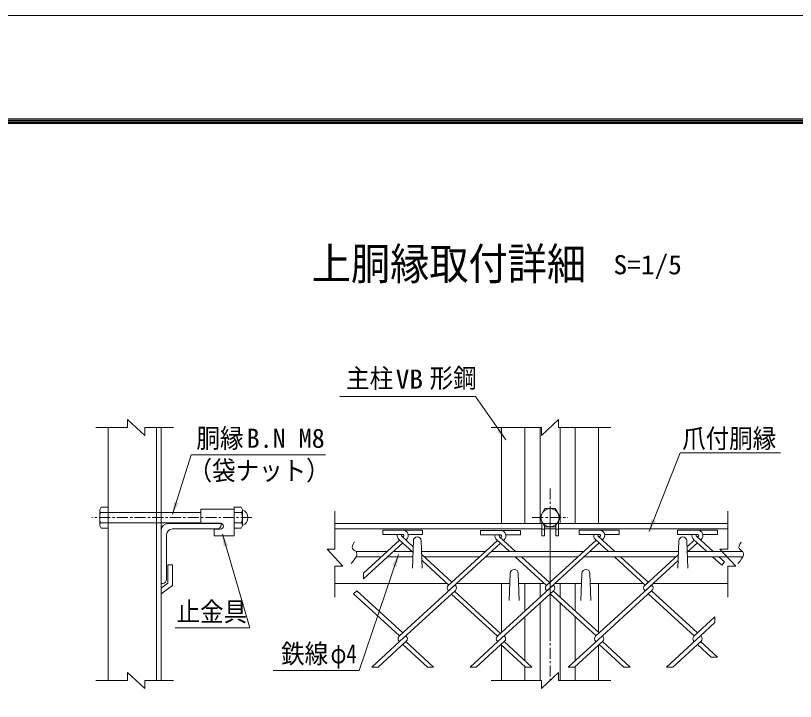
# Model space of a CAD drawing. Units: millimetres, scale not verified, with parts at other scales. Extents: x -4455 to 4455, y -3150 to 3150.
# Drawn here: x 1117 to 2879, y 1601 to 3150 of the extents above; entities that cross this region are included whole.
import ezdxf
from ezdxf.enums import TextEntityAlignment as Align

# ---------------------------------------------------------------- set-up
doc = ezdxf.new("R2010")
doc.units = ezdxf.units.MM
doc.header["$LTSCALE"] = 20
doc.linetypes.add('DASHED', pattern=[7.5, 6, -1.5])
doc.linetypes.add('USER1', pattern=[2, 1.25, -0.25, 0.25, -0.25])
doc.layers.add('0-4_7詳細', color=7, linetype='Continuous', lineweight=18)
doc.layers.add('1-0_D-TTL', color=7, linetype='Continuous', lineweight=18)
doc.styles.add('ＭＳ ゴシック', font='')
doc.styles.get('ＭＳ ゴシック').set_extended_font_data('MS Gothic')

msp = doc.modelspace()

# ---------------------------------------------------------------- linework, layer by layer
at = {"layer": '0-4_7詳細', "color": 4}
for p, q in [((1370.17, 2219.97), (1370.17, 2237.97)), ((1408.94, 2201.97), (1370.17, 2237.97)), ((2305.62, 2201.68), (2344.4, 2237.68)), ((2344.4, 2219.68), (2344.4, 2237.68)), ((1370.17, 2219.97), (1298.6, 2219.97)), ((1408.94, 2219.97), (1474.21, 2219.97)), ((1408.94, 2219.97), (1408.94, 2201.97)), ((2305.62, 2219.68), (2191.68, 2219.68)), ((2305.62, 2219.68), (2305.62, 2201.68)), ((2344.4, 2219.68), (2462.2, 2219.68)), ((1838.93, 1945.32), (1838.93, 2030.9)), ((2726.58, 1945.32), (2726.58, 2030.9)), ((2708.58, 1945.32), (2744.58, 1906.54)), ((2726.58, 1945.32), (2708.58, 1945.32)), ((1838.93, 1906.54), (1838.93, 1836.35)), ((1838.93, 1906.54), (1856.93, 1906.54)), ((2726.58, 1906.54), (2744.58, 1906.54)), ((2726.58, 1906.54), (2726.58, 1836.35)), ((1370.17, 1648.45), (1370.17, 1666.45)), ((1408.94, 1630.45), (1370.17, 1666.45)), ((2305.62, 1630.45), (2344.4, 1666.45)), ((2344.4, 1648.45), (2344.4, 1666.45)), ((1370.17, 1648.45), (1298.6, 1648.45)), ((1408.94, 1648.45), (1474.21, 1648.45)), ((1408.94, 1648.45), (1408.94, 1630.45)), ((2305.62, 1648.45), (2191.68, 1648.45)), ((2305.62, 1648.45), (2305.62, 1630.45)), ((2344.4, 1648.45), (2462.2, 1648.45))]:
    msp.add_line(p, q, dxfattribs=at)
at = {"layer": '0-4_7詳細'}
for p, q in [((1326.37, 2219.97), (1326.37, 1648.45)), ((1435.87, 2219.97), (1435.87, 1648.45)), ((1446.37, 2219.97), (1446.37, 1648.45)), ((2215.51, 2219.68), (2215.51, 2002.88)), ((2268.01, 2219.68), (2268.01, 2002.88)), ((2302.51, 2219.68), (2302.51, 2002.88)), ((2347.51, 2219.68), (2347.51, 2002.88)), ((2382.01, 2219.68), (2382.01, 2002.88)), ((2434.51, 2219.68), (2434.51, 2002.88)), ((1309.23, 2028.23), (1326.37, 2028.23)), ((1310.49, 2039.75), (1326.37, 2039.75)), ((1446.37, 2028.23), (1535.8, 2028.23)), ((1535.8, 2035.19), (1610.8, 2035.19)), ((1535.8, 2035.19), (1535.8, 2003.69)), ((1610.8, 1992.71), (1610.8, 2039.75)), ((1610.8, 2035.19), (1610.8, 1975.19)), ((1627.94, 2028.23), (1610.8, 2028.23)), ((1630, 1998.47), (1630, 2033.99)), ((1307.17, 1998.47), (1310.49, 1992.71)), ((1309.23, 2004.23), (1326.37, 2004.23)), ((1446.37, 2004.23), (1535.8, 2004.23)), ((1535.8, 2003.69), (1580.05, 2003.69)), ((1627.94, 2004.23), (1610.8, 2004.23)), ((1626.67, 1992.71), (1610.8, 1992.71)), ((1630, 1998.47), (1626.67, 1992.71)), ((2306.26, 2002.88), (1838.93, 2002.88)), ((2190.01, 2002.88), (2460.01, 2002.88)), ((2306.26, 2007.97), (2306.26, 1975.19)), ((2308.73, 2003.69), (2306.26, 2003.69)), ((2340.82, 2002.88), (2309.2, 2002.88)), ((2337.76, 1997.58), (2337.76, 1975.19)), ((2341.29, 2003.69), (2343.76, 2003.69)), ((2343.76, 2007.97), (2343.76, 1975.19)), ((2726.58, 2002.88), (2343.76, 2002.88)), ((1446.37, 1867.88), (1446.37, 1987.88)), ((1458.37, 1876.88), (1458.37, 1977.38)), ((1471.87, 1990.88), (1572.37, 1990.88)), ((1565.8, 1990.19), (1580.05, 1990.19)), ((1565.8, 1990.19), (1565.8, 1975.19)), ((1565.8, 1975.19), (1610.8, 1975.19)), ((2306.26, 1990.88), (1838.93, 1990.88)), ((1991.97, 1972.27), (1994.03, 1974.16)), ((2257.93, 1986.95), (2257.93, 1977.35)), ((2312.26, 1990.19), (2306.26, 1990.19)), ((2337.76, 1990.88), (2312.26, 1990.88)), ((2337.76, 1990.19), (2343.76, 1990.19)), ((2337.76, 1975.19), (2343.76, 1975.19)), ((2726.58, 1990.88), (2343.76, 1990.88)), ((2013.76, 1902.38), (2016.01, 1963.88)), ((2036.26, 1902.38), (2033.99, 1964.54)), ((2613.76, 1902.38), (2616.01, 1963.88)), ((2636.26, 1902.38), (2634.01, 1963.88)), ((1956.62, 1939.88), (1886.12, 1939.88)), ((2013.11, 1939.88), (1970.83, 1939.88)), ((2178.65, 1939.88), (2034.89, 1939.88)), ((2400.67, 1939.88), (2192.86, 1939.88)), ((2615.13, 1939.88), (2414.88, 1939.88)), ((2760.12, 1939.88), (2636.91, 1939.88)), ((1943.52, 1927.88), (1886.65, 1927.88)), ((2014.69, 1927.88), (1957.73, 1927.88)), ((2165.55, 1927.88), (2040.42, 1927.88)), ((2387.58, 1927.88), (2179.76, 1927.88)), ((2609.61, 1927.88), (2401.79, 1927.88)), ((2760.65, 1927.88), (2635.33, 1927.88)), ((1461.01, 1909.42), (1461.01, 1868.41)), ((1471.51, 1909.42), (1461.01, 1909.42)), ((1471.51, 1909.42), (1471.51, 1863.26)), ((2232.76, 1828.88), (2235.01, 1890.38)), ((2255.26, 1828.88), (2253.01, 1890.38)), ((2394.76, 1828.88), (2397.01, 1890.38)), ((2417.26, 1828.88), (2415.01, 1890.38)), ((1446.37, 1857.09), (1461.01, 1868.41)), ((1446.37, 1867.88), (1449.37, 1867.88)), ((1446.37, 1843.83), (1471.51, 1863.26)), ((2091.68, 1867.88), (1838.93, 1867.88)), ((2234.19, 1867.88), (2114.28, 1867.88)), ((2215.51, 1867.88), (2215.51, 1757.19)), ((2311.57, 1867.88), (2253.83, 1867.88)), ((2268.01, 1867.88), (2268.01, 1805.3)), ((2302.51, 1867.88), (2302.51, 1836.91)), ((2396.19, 1867.88), (2336.31, 1867.88)), ((2347.51, 1867.88), (2347.51, 1836.91)), ((2382.01, 1867.88), (2382.01, 1805.3)), ((2535.74, 1867.88), (2415.83, 1867.88)), ((2434.51, 1867.88), (2434.51, 1757.19)), ((2726.58, 1867.88), (2558.34, 1867.88)), ((2302.51, 1823.89), (2302.51, 1648.45)), ((2347.51, 1823.89), (2347.51, 1648.45)), ((2268.01, 1792.27), (2268.01, 1693.29)), ((2382.01, 1792.27), (2382.01, 1693.29)), ((2215.51, 1728.37), (2215.51, 1648.45)), ((2434.51, 1728.37), (2434.51, 1648.45)), ((2268.01, 1680.26), (2268.01, 1648.45)), ((2382.01, 1680.26), (2382.01, 1648.45))]:
    msp.add_line(p, q, dxfattribs=at)
at = {"layer": '0-4_7詳細', "color": 1, "linetype": 'USER1'}
for p, q in [((2325.01, 2082.38), (2325.01, 1648.45)), ((1651.05, 2016.23), (1289.26, 2016.23)), ((2284.71, 2016.23), (2365.36, 2016.23)), ((2325.01, 2017.78), (2325.01, 1752.21))]:
    msp.add_line(p, q, dxfattribs=at)
at = {"layer": '0-4_7詳細', "color": 3, "linetype": 'DASHED'}
for p, q in [((1326.37, 2028.23), (1446.37, 2028.23)), ((1326.37, 2004.23), (1446.37, 2004.23))]:
    msp.add_line(p, q, dxfattribs=at)
at = {"layer": '0-4_7詳細', "color": 3}
for p, q in [((1992.4, 1987.93), (1946.97, 1987.93)), ((1946.97, 1987.93), (1946.97, 1978.33)), ((1992.4, 1978.33), (1946.97, 1978.33)), ((1989.91, 1974.16), (2015.53, 1950.68)), ((1991.53, 1987.93), (2036.97, 1987.93)), ((1991.53, 1978.33), (1992.4, 1978.33)), ((2004.16, 1978.33), (2036.97, 1978.33)), ((2036.97, 1987.93), (2036.97, 1978.33)), ((2167.93, 1986.95), (2167.93, 1977.35)), ((2213.36, 1986.95), (2167.93, 1986.95)), ((2213.36, 1977.35), (2167.93, 1977.35)), ((2212.49, 1986.95), (2257.93, 1986.95)), ((2212.49, 1977.35), (2213.36, 1977.35)), ((2225.12, 1977.35), (2257.93, 1977.35)), ((2391.03, 1987.93), (2391.03, 1978.33)), ((2436.46, 1987.93), (2391.03, 1987.93)), ((2436.46, 1978.33), (2391.03, 1978.33)), ((2433.97, 1974.16), (2471.38, 1939.88)), ((2435.59, 1987.93), (2481.03, 1987.93)), ((2435.59, 1978.33), (2436.46, 1978.33)), ((2436.03, 1972.27), (2438.08, 1974.16)), ((2448.22, 1978.33), (2481.03, 1978.33)), ((2481.03, 1987.93), (2481.03, 1978.33)), ((2658.49, 1987.93), (2613.05, 1987.93)), ((2613.05, 1987.93), (2613.05, 1978.33)), ((2658.49, 1978.33), (2613.05, 1978.33)), ((2656, 1974.16), (2693.4, 1939.88)), ((2658.05, 1972.27), (2656, 1974.16)), ((2657.62, 1987.93), (2703.05, 1987.93)), ((2657.62, 1978.33), (2658.49, 1978.33)), ((2658.05, 1972.27), (2660.11, 1974.16)), ((2670.25, 1978.33), (2703.05, 1978.33)), ((2703.05, 1987.93), (2703.05, 1978.33)), ((1903.52, 1891.22), (1984.86, 1965.76)), ((1903.52, 1878.2), (1991.97, 1959.25)), ((1983.43, 1967.08), (2015.07, 1938.09)), ((1999.07, 1965.76), (2000.51, 1967.08)), ((2093.74, 1862.07), (2205.82, 1964.78)), ((2094.81, 1850.03), (2212.93, 1958.27)), ((2204.38, 1966.1), (2233, 1939.88)), ((2210.87, 1973.18), (2247.21, 1939.88)), ((2212.93, 1971.29), (2214.98, 1973.18)), ((2220.03, 1964.78), (2221.47, 1966.1)), ((2316.84, 1863.06), (2428.92, 1965.76)), ((2317.91, 1851.02), (2436.03, 1959.25)), ((2427.48, 1967.08), (2457.17, 1939.88)), ((2443.13, 1965.76), (2444.57, 1967.08)), ((2634.49, 1950.68), (2650.95, 1965.76)), ((2634.95, 1938.09), (2658.05, 1959.25)), ((2649.51, 1967.08), (2679.19, 1939.88)), ((2650.95, 1965.76), (2649.51, 1967.08)), ((2665.16, 1965.76), (2666.6, 1967.08)), ((2035.15, 1932.7), (2102.98, 1870.55)), ((2246.09, 1927.88), (2316.84, 1863.06)), ((2260.3, 1927.88), (2323.94, 1869.57)), ((2470.26, 1927.88), (2539.93, 1864.04)), ((2484.47, 1927.88), (2547.04, 1870.55)), ((2538.86, 1863.06), (2614.87, 1932.7)), ((2692.29, 1927.88), (2713.17, 1908.75)), ((2706.5, 1927.88), (2719.27, 1916.17)), ((2035.64, 1919.23), (2095.88, 1864.04)), ((2539.93, 1851.02), (2614.38, 1919.23)), ((2713.17, 1908.75), (2719.27, 1916.17)), ((1903.52, 1891.22), (1903.52, 1878.2)), ((2538.86, 1863.06), (2547.04, 1870.55)), ((1888.06, 1851.02), (1880.95, 1844.51)), ((1888.06, 1851.02), (1991.97, 1755.8)), ((1983.79, 1748.31), (2110.09, 1864.04)), ((1984.86, 1736.27), (2111.16, 1852)), ((2094.81, 1852), (2095.88, 1851.02)), ((2094.81, 1852), (2095.88, 1851.02)), ((2102.98, 1844.51), (2111.16, 1852)), ((2110.09, 1864.04), (2111.16, 1863.06)), ((2110.09, 1864.04), (2111.16, 1863.06)), ((2205.82, 1748.31), (2332.12, 1864.04)), ((2206.89, 1736.27), (2333.19, 1852)), ((2316.84, 1852), (2317.91, 1851.02)), ((2332.12, 1864.04), (2333.19, 1863.06)), ((2332.12, 1864.04), (2333.19, 1863.06)), ((2332.12, 1851.02), (2436.03, 1755.8)), ((2427.85, 1748.31), (2554.14, 1864.04)), ((2443.13, 1749.29), (2555.21, 1852)), ((2538.86, 1852), (2539.93, 1851.02)), ((2554.14, 1864.04), (2555.21, 1863.06)), ((2554.14, 1864.04), (2555.21, 1863.06)), ((2554.14, 1851.02), (2658.05, 1755.8)), ((1880.95, 1844.51), (1984.86, 1749.29)), ((2101.91, 1843.52), (2205.82, 1748.31)), ((2109.02, 1850.03), (2212.93, 1754.82)), ((2325.01, 1844.51), (2428.92, 1749.29)), ((2547.04, 1844.51), (2650.95, 1749.29)), ((2649.88, 1748.31), (2697.63, 1792.07)), ((2697.63, 1779.05), (2697.63, 1792.07)), ((2665.16, 1749.29), (2697.63, 1779.05)), ((1999.07, 1749.29), (2000.14, 1748.31)), ((1999.07, 1749.29), (2000.14, 1748.31)), ((2221.1, 1749.29), (2222.17, 1748.31)), ((2221.1, 1749.29), (2222.17, 1748.31)), ((2366.12, 1678.73), (2443.13, 1749.29)), ((2427.85, 1748.31), (2436.03, 1755.8)), ((2443.13, 1749.29), (2444.2, 1748.31)), ((2443.13, 1749.29), (2444.2, 1748.31)), ((2588.15, 1678.73), (2665.16, 1749.29)), ((2649.88, 1748.31), (2658.05, 1755.8)), ((2665.16, 1749.29), (2666.23, 1748.31)), ((2665.16, 1749.29), (2666.23, 1748.31)), ((1922.07, 1678.73), (1984.86, 1736.27)), ((1936.28, 1678.73), (2000.14, 1737.25)), ((1983.79, 1737.25), (1984.86, 1736.27)), ((1983.79, 1737.25), (1984.86, 1736.27)), ((1991.97, 1729.76), (2000.14, 1737.25)), ((1991.97, 1729.76), (2047.66, 1678.73)), ((1999.07, 1736.27), (2061.87, 1678.73)), ((2144.09, 1678.73), (2206.89, 1736.27)), ((2158.3, 1678.73), (2222.17, 1737.25)), ((2205.82, 1737.25), (2206.89, 1736.27)), ((2205.82, 1737.25), (2206.89, 1736.27)), ((2214, 1729.76), (2222.17, 1737.25)), ((2214, 1729.76), (2269.69, 1678.73)), ((2221.1, 1736.27), (2283.9, 1678.73)), ((2380.33, 1678.73), (2444.2, 1737.25)), ((2427.85, 1737.25), (2428.92, 1736.27)), ((2436.03, 1729.76), (2491.72, 1678.73)), ((2443.13, 1736.27), (2505.93, 1678.73)), ((2602.36, 1678.73), (2666.23, 1737.25)), ((2649.88, 1737.25), (2650.95, 1736.27)), ((2658.05, 1729.76), (2689.17, 1701.25)), ((2665.16, 1736.27), (2703.38, 1701.25)), ((2689.17, 1701.25), (2703.38, 1701.25)), ((1922.07, 1678.73), (1936.28, 1678.73)), ((2047.66, 1678.73), (2061.87, 1678.73)), ((2144.09, 1678.73), (2158.3, 1678.73)), ((2269.69, 1678.73), (2283.9, 1678.73)), ((2366.12, 1678.73), (2380.33, 1678.73)), ((2491.72, 1678.73), (2505.93, 1678.73)), ((2588.15, 1678.73), (2602.36, 1678.73))]:
    msp.add_line(p, q, dxfattribs=at)
at = {"layer": '0-4_7詳細', "color": 1}
for points in [[(1850.13, 2290.15), (2156.84, 2290.15), (2225.04, 2191.82)], [(1817.55, 2157.86), (1514.03, 2157.86), (1472.08, 2023.98)], [(2846.06, 2162.49), (2618.81, 2162.49), (2548.84, 1985)], [(1478.02, 1767.15), (1646.53, 1767.15), (1584.54, 1978.77)], [(1699.48, 1670.71), (1893.39, 1670.71), (1982.23, 1933.12)]]:
    msp.add_lwpolyline(points, dxfattribs=at)
at = {"layer": '0-4_7詳細'}
for points in [[(1307.17, 1998.47), (1307.17, 2033.99), (1310.49, 2039.75)], [(1310.49, 1992.71), (1326.37, 1992.71), (1326.37, 2039.75)], [(1630, 2033.99), (1626.67, 2039.75), (1610.8, 2039.75)], [(1461.37, 2002.88), (1581.37, 2002.88), (1581.37, 1999.88)], [(2312.26, 1997.58), (2312.26, 1975.19), (2306.26, 1975.19)]]:
    msp.add_lwpolyline(points, dxfattribs=at)
at = {"layer": '0-4_7詳細', "color": 3}
msp.add_lwpolyline([(2348.53, 2016.23), (2336.77, 2036.6), (2313.25, 2036.6), (2301.49, 2016.23), (2313.25, 1995.86), (2336.77, 1995.86)], close=True, dxfattribs=at)
at = {"layer": '0-4_7詳細', "color": 4}
for points in [[(1882.92, 1961.15), (1882.6, 1960.76), (1879.94, 1956.56), (1878.38, 1952.81), (1877.91, 1949.49), (1878.53, 1946.62), (1880.25, 1944.18), (1883.07, 1942.19), (1885.9, 1940.19), (1887.65, 1937.71), (1888.33, 1934.75), (1887.94, 1931.32), (1886.47, 1927.41), (1883.93, 1923.03), (1880.32, 1918.17), (1875.63, 1912.84)], [(2756.92, 1961.15), (2756.61, 1960.76), (2753.95, 1956.56), (2752.38, 1952.81), (2751.91, 1949.49), (2752.53, 1946.62), (2754.26, 1944.18), (2757.07, 1942.19), (2759.9, 1940.19), (2761.65, 1937.71), (2762.34, 1934.75), (2761.94, 1931.32), (2760.48, 1927.41), (2757.94, 1923.03), (2754.32, 1918.17), (2749.63, 1912.84)], [(1838.93, 1945.32), (1820.93, 1945.32), (1856.93, 1906.54)]]:
    msp.add_lwpolyline(points, dxfattribs=at)
at = {"layer": '0-4_7詳細', "color": 3}
msp.add_circle((2325.01, 2016.23), 20.4, dxfattribs=at)
at = {"layer": '0-4_7詳細'}
for centre, radius, start, end in [((1316.25, 2033.99), 9.09, 180, 219.3382), ((1343.17, 2016.23), 36, 160.52878, 199.47122), ((1620.91, 2033.99), 9.09, 320.6618, 0), ((1594, 2016.23), 36, 340.52878, 19.47122), ((1622.85, 2016.23), 19.14, 291.90813, 68.09187), ((1316.25, 1998.47), 9.09, 140.6618, 180), ((1461.37, 1987.88), 15, 90, 180), ((1572.37, 1999.88), 9, 270, 0), ((1580.05, 1996.94), 6.75, 270, 90), ((1620.91, 1998.47), 9.09, 0, 39.3382), ((1471.87, 1977.38), 13.5, 90, 180), ((2025.01, 1963.88), 9, 0, 180), ((2625.01, 1963.88), 9, 0, 180), ((2244.01, 1890.38), 9, 0, 180), ((2406.01, 1890.38), 9, 0, 180), ((1449.37, 1876.88), 9, 270, 0)]:
    msp.add_arc(centre, radius, start, end, dxfattribs=at)
at = {"layer": '0-4_7詳細', "color": 3}
for centre, radius, start, end in [((1991.53, 1975.93), 12, 168.46304, 227.5), ((1991.53, 1975.93), 2.4, 90, 227.5), ((1992.4, 1975.93), 12, 312.5, 90), ((1992.4, 1975.93), 2.4, 312.5, 90), ((2212.49, 1974.95), 12, 168.46304, 227.5), ((2212.49, 1974.95), 2.4, 90, 227.5), ((2213.36, 1974.95), 12, 312.5, 90), ((2213.36, 1974.95), 2.4, 312.5, 90), ((2435.59, 1975.93), 12, 168.46304, 227.5), ((2435.59, 1975.93), 2.4, 90, 227.5), ((2436.46, 1975.93), 12, 312.5, 90), ((2436.46, 1975.93), 2.4, 312.5, 90), ((2657.62, 1975.93), 12, 168.46304, 227.5), ((2657.62, 1975.93), 2.4, 90, 227.5), ((2658.49, 1975.93), 12, 312.5, 90), ((2658.49, 1975.93), 2.4, 312.5, 90), ((2099.87, 1857.53), 7.5, 132.5, 227.5), ((2106.09, 1857.53), 7.5, 312.5, 47.5), ((2321.9, 1857.53), 7.5, 132.5, 227.5), ((2328.12, 1857.53), 7.5, 312.5, 47.5), ((2543.93, 1857.53), 7.5, 132.5, 227.5), ((2550.15, 1857.53), 7.5, 312.5, 47.5), ((1988.86, 1742.78), 7.5, 132.5, 227.5), ((1995.08, 1742.78), 7.5, 312.5, 47.5), ((2210.89, 1742.78), 7.5, 132.5, 227.5), ((2217.11, 1742.78), 7.5, 312.5, 47.5), ((2432.92, 1742.78), 7.5, 132.5, 227.5), ((2439.13, 1742.78), 7.5, 312.5, 47.5), ((2654.94, 1742.78), 7.5, 132.5, 227.5), ((2661.16, 1742.78), 7.5, 312.5, 47.5)]:
    msp.add_arc(centre, radius, start, end, dxfattribs=at)
at = {"layer": '0-4_7詳細', "color": 1}
for points in [[(2226.18, 2190.18), (2204.8, 2211.86), (2213.36, 2217.8)], [(1471.48, 2022.08), (1475.48, 2052.26), (1485.42, 2049.15)], [(2548.11, 1983.14), (2554.26, 2012.96), (2563.96, 2009.14)], [(1583.98, 1980.69), (1597.41, 1953.37), (1587.41, 1950.44)], [(1982.88, 1935.01), (1978.19, 1904.93), (1968.32, 1908.27)]]:
    msp.add_solid(points, dxfattribs=at)
at = {"layer": '1-0_D-TTL', "color": 2}
msp.add_lwpolyline([(-4455.04, 3150.21), (4454.66, 3150.21), (4454.66, -3150.21), (-4455.04, -3150.21)], close=True, dxfattribs=at)
at = {"layer": '1-0_D-TTL'}
for points in [[(-4168.65, 2916.87), (4168.28, 2916.87), (4168.28, -2916.87), (-4168.65, -2916.87)], [(-4166, 2914.21), (4165.63, 2914.21), (4165.63, -2914.21), (-4166, -2914.21)], [(-4163.35, 2911.56), (4162.97, 2911.56), (4162.97, -2911.56), (-4163.35, -2911.56)], [(-4160.7, 2908.91), (4160.32, 2908.91), (4160.32, -2908.91), (-4160.7, -2908.91)], [(-4158.05, 2906.26), (4157.67, 2906.26), (4157.67, -2906.26), (-4158.05, -2906.26)]]:
    msp.add_lwpolyline(points, close=True, dxfattribs=at)

# ---------------------------------------------------------------- texts
at = {"layer": '0-4_7詳細', "style": 'ＭＳ ゴシック', "width": 0.9}
msp.add_text('上胴縁取付詳細', height=72.14, dxfattribs=at).set_placement((1786.38, 2531.92), align=Align.BOTTOM_LEFT)
at = {"layer": '0-4_7詳細', "color": 3, "style": 'ＭＳ ゴシック'}
for s, width, p in [('S=1/5', 1.05, (2468.31, 2552.87)), ('主柱', 0.9, (1864.2, 2296.39)), ('VB', 1.05, (1976.16, 2294.58)), ('形鋼', 0.9, (2052.84, 2296.82)), ('胴縁', 0.9, (1525.84, 2161.04)), ('爪付胴縁', 0.9, (2623.54, 2160.5)), ('（袋ナット）', 0.9, (1508.23, 2088.18)), ('止金具', 0.9, (1480.98, 1769.09)), ('鉄線', 0.9, (1717.16, 1674.31)), ('φ4', 0.8, (1828.95, 1674.31))]:
    msp.add_text(s, height=43.26, dxfattribs=dict(at, width=width)).set_placement(p, align=Align.BOTTOM_LEFT)
msp.add_text('B.N M8', height=43.26, dxfattribs=at).set_placement((1639.21, 2161.04), align=Align.BOTTOM_LEFT)

doc.saveas('drawing.dxf')
